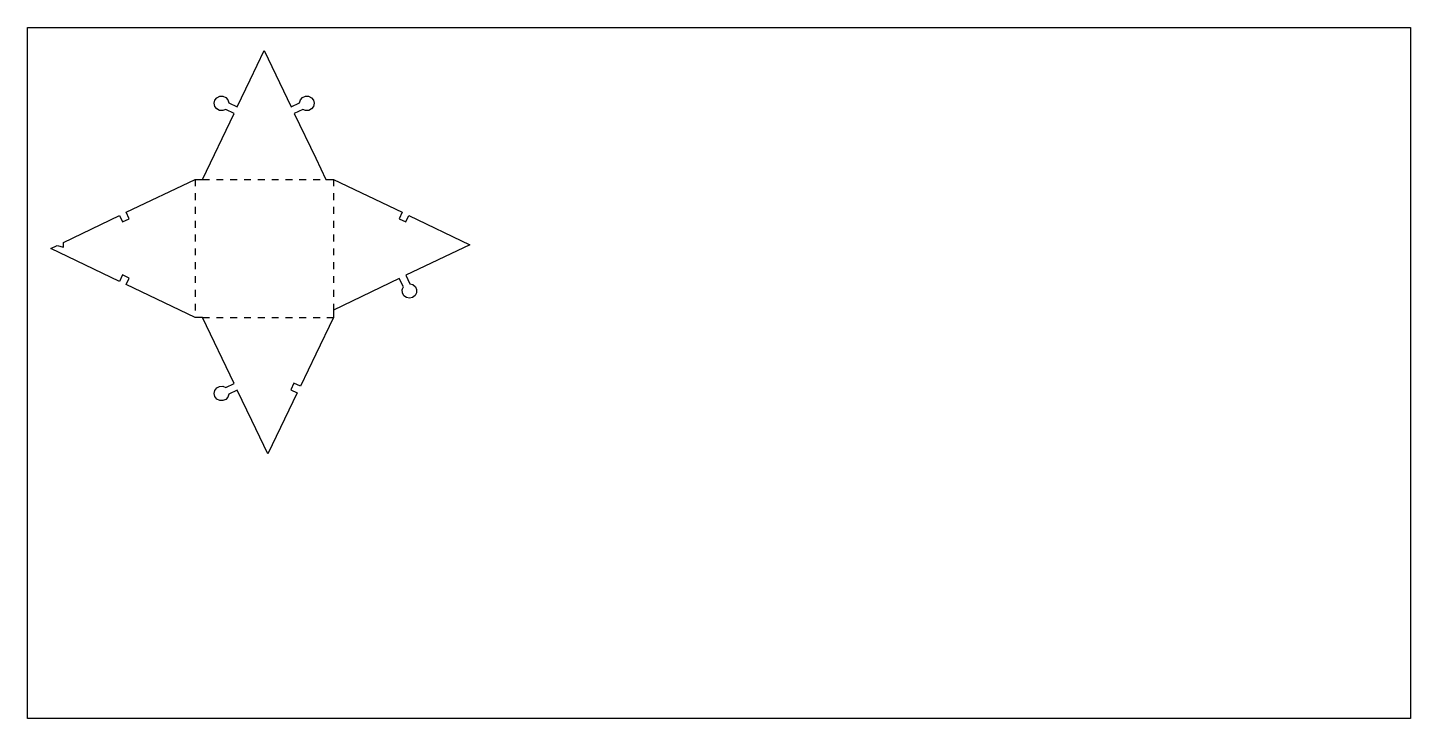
# Model space of a CAD drawing. Header units: metres. Extents: x 0 to 600, y 0 to 300.
import ezdxf

# ---------------------------------------------------------------- set-up
doc = ezdxf.new("R2010")
doc.units = ezdxf.units.M

msp = doc.modelspace()

# ---------------------------------------------------------------- linework, layer by layer
at = {"layer": '1'}
for p, q in [((96.562454, 277.287586), (102.64982, 290)), ((102.64982, 290), (114.330509, 265.606898)), ((90.969132, 265.606898), (96.562454, 277.287586)), ((82.132983, 269.565704), (83.358527, 270.187794)), ((83.358527, 270.187794), (84.732153, 270.233661)), ((84.732153, 270.233661), (85.996465, 269.694711)), ((119.303176, 269.694711), (120.567488, 270.233661)), ((120.567488, 270.233661), (121.941114, 270.187794)), ((121.941114, 270.187794), (123.166657, 269.565704)), ((80.973954, 267.145271), (81.28517, 268.483963)), ((81.257652, 265.800478), (80.973954, 267.145271)), ((82.083103, 264.701578), (81.257652, 265.800478)), ((81.28517, 268.483963), (82.132983, 269.565704)), ((83.295632, 264.054487), (82.083103, 264.701578)), ((84.668028, 263.98046), (83.295632, 264.054487)), ((85.943127, 264.493369), (84.668028, 263.98046)), ((85.996465, 264.467828), (85.943127, 264.493369)), ((85.996465, 269.694711), (86.914551, 268.671935)), ((89.597883, 262.743282), (85.996465, 264.467828)), ((86.914551, 268.671935), (87.314376, 267.356986)), ((87.314376, 267.356986), (90.969132, 265.606898)), ((114.330509, 265.606898), (117.985265, 267.356986)), ((119.356514, 264.493369), (115.701758, 262.743282)), ((117.985265, 267.356986), (118.38509, 268.671935)), ((118.38509, 268.671935), (119.303176, 269.694711)), ((120.631612, 263.98046), (119.356514, 264.493369)), ((122.004009, 264.054487), (120.631612, 263.98046)), ((123.166657, 264.674958), (122.004009, 264.054487)), ((123.166657, 269.565704), (124.014471, 268.483963)), ((123.216537, 264.701578), (123.166657, 264.674958)), ((124.041989, 265.800478), (123.216537, 264.701578)), ((124.014471, 268.483963), (124.325687, 267.145271)), ((124.325687, 267.145271), (124.041989, 265.800478)), ((75.88741, 234.111326), (89.597883, 262.743282)), ((115.701758, 262.743282), (125.009581, 243.305501)), ((125.009581, 243.305501), (129.412231, 234.111326)), ((42.756719, 219.796951), (72.64982, 234.111326)), ((72.64982, 234.111326), (75.88741, 234.111326)), ((129.412231, 234.111326), (132.64982, 234.111326)), ((132.64982, 234.111326), (162.542922, 219.796951)), ((15.499999, 206.745013), (39.893102, 218.425702)), ((39.893102, 218.425702), (41.224237, 215.645856)), ((41.224237, 215.645856), (44.087854, 217.017105)), ((44.087854, 217.017105), (42.756719, 219.796951)), ((162.542922, 219.796951), (161.211787, 217.017105)), ((161.211787, 217.017105), (164.075404, 215.645856)), ((164.075404, 215.645856), (165.406539, 218.425702)), ((165.406539, 218.425702), (191.919068, 205.730121)), ((10, 204.111326), (12.750001, 205.42817)), ((39.893102, 189.796951), (10, 204.111326)), ((12.750001, 205.42817), (15.499999, 204.715229)), ((15.499999, 204.715229), (15.499999, 206.745013)), ((191.919068, 205.730121), (164.145392, 192.430638)), ((41.224237, 192.576797), (39.893102, 189.796951)), ((44.087854, 191.205548), (41.224237, 192.576797)), ((164.145392, 192.430638), (165.89548, 188.775882)), ((42.756719, 188.425702), (44.087854, 191.205548)), ((72.64982, 174.111326), (42.756719, 188.425702)), ((161.281776, 191.059389), (132.64982, 177.348916)), ((163.031863, 187.404633), (161.281776, 191.059389)), ((162.518954, 186.129534), (162.666088, 186.49531)), ((162.592981, 184.757138), (162.518954, 186.129534)), ((162.666088, 186.49531), (163.031863, 187.404633)), ((165.89548, 188.775882), (167.210429, 188.376057)), ((167.210429, 188.376057), (168.233205, 187.457971)), ((168.233205, 187.457971), (168.772155, 186.193659)), ((168.772155, 186.193659), (168.726288, 184.820033)), ((163.240072, 183.544609), (162.592981, 184.757138)), ((164.338972, 182.719158), (163.240072, 183.544609)), ((165.683765, 182.43546), (164.338972, 182.719158)), ((167.022457, 182.746676), (165.683765, 182.43546)), ((168.104198, 183.594489), (167.022457, 182.746676)), ((168.726288, 184.820033), (168.104198, 183.594489)), ((75.88741, 174.111326), (72.64982, 174.111326)), ((89.597883, 145.479371), (75.88741, 174.111326)), ((132.64982, 174.111326), (125.009581, 158.156005)), ((132.64982, 177.348916), (132.64982, 174.111326)), ((125.009581, 158.156005), (118.335445, 144.218225)), ((82.083103, 143.521075), (83.295632, 144.168166)), ((83.295632, 144.168166), (84.668028, 144.242192)), ((84.668028, 144.242192), (85.943127, 143.729284)), ((85.943127, 143.729284), (89.597883, 145.479371)), ((115.555599, 145.54936), (114.18435, 142.685743)), ((118.335445, 144.218225), (115.555599, 145.54936)), ((80.973954, 141.077382), (81.257652, 142.422175)), ((81.28517, 139.73869), (80.973954, 141.077382)), ((81.257652, 142.422175), (82.083103, 143.521075)), ((82.132983, 138.656948), (81.28517, 139.73869)), ((83.358527, 138.034859), (82.132983, 138.656948)), ((84.732153, 137.988992), (83.358527, 138.034859)), ((85.996465, 138.527942), (84.732153, 137.988992)), ((86.914551, 139.550717), (85.996465, 138.527942)), ((87.314376, 140.865667), (86.914551, 139.550717)), ((90.969132, 142.615754), (87.314376, 140.865667)), ((97.337617, 129.316273), (90.969132, 142.615754)), ((116.964196, 141.354608), (104.268615, 114.842079)), ((114.18435, 142.685743), (116.964196, 141.354608)), ((104.268615, 114.842079), (97.337617, 129.316273))]:
    msp.add_line(p, q, dxfattribs=at)
at = {"layer": 'fold-line'}
for p, q in [((72.64982, 234.111326), (72.64982, 231.111326)), ((75.88741, 234.111326), (78.88741, 234.111326)), ((81.88741, 234.111326), (84.88741, 234.111326)), ((87.88741, 234.111326), (90.88741, 234.111326)), ((93.88741, 234.111326), (96.88741, 234.111326)), ((99.88741, 234.111326), (102.88741, 234.111326)), ((105.88741, 234.111326), (108.88741, 234.111326)), ((111.88741, 234.111326), (114.88741, 234.111326)), ((117.88741, 234.111326), (120.88741, 234.111326)), ((123.88741, 234.111326), (126.88741, 234.111326)), ((132.64982, 234.111326), (132.64982, 231.111326)), ((72.64982, 228.111326), (72.64982, 225.111326)), ((132.64982, 228.111326), (132.64982, 225.111326)), ((72.64982, 222.111326), (72.64982, 219.111326)), ((132.64982, 222.111326), (132.64982, 219.111326)), ((72.64982, 216.111326), (72.64982, 213.111326)), ((132.64982, 216.111326), (132.64982, 213.111326)), ((72.64982, 210.111326), (72.64982, 207.111326)), ((132.64982, 210.111326), (132.64982, 207.111326)), ((72.64982, 204.111326), (72.64982, 201.111326)), ((132.64982, 204.111326), (132.64982, 201.111326)), ((72.64982, 198.111326), (72.64982, 195.111326)), ((132.64982, 198.111326), (132.64982, 195.111326)), ((72.64982, 192.111326), (72.64982, 189.111326)), ((132.64982, 192.111326), (132.64982, 189.111326)), ((72.64982, 186.111326), (72.64982, 183.111326)), ((132.64982, 186.111326), (132.64982, 183.111326)), ((72.64982, 180.111326), (72.64982, 177.111326)), ((132.64982, 180.111326), (132.64982, 177.348916)), ((75.88741, 174.111326), (78.88741, 174.111326)), ((81.88741, 174.111326), (84.88741, 174.111326)), ((87.88741, 174.111326), (90.88741, 174.111326)), ((93.88741, 174.111326), (96.88741, 174.111326)), ((99.88741, 174.111326), (102.88741, 174.111326)), ((105.88741, 174.111326), (108.88741, 174.111326)), ((111.88741, 174.111326), (114.88741, 174.111326)), ((117.88741, 174.111326), (120.88741, 174.111326)), ((123.88741, 174.111326), (126.88741, 174.111326)), ((129.88741, 174.111326), (132.64982, 174.111326))]:
    msp.add_line(p, q, dxfattribs=at)
at = {"layer": 'sheet_boundary'}
for p, q in [((0, 300), (600, 300)), ((0, 0), (0, 300)), ((600, 300), (600, 0)), ((600, 0), (0, 0))]:
    msp.add_line(p, q, dxfattribs=at)

doc.saveas('drawing.dxf')
